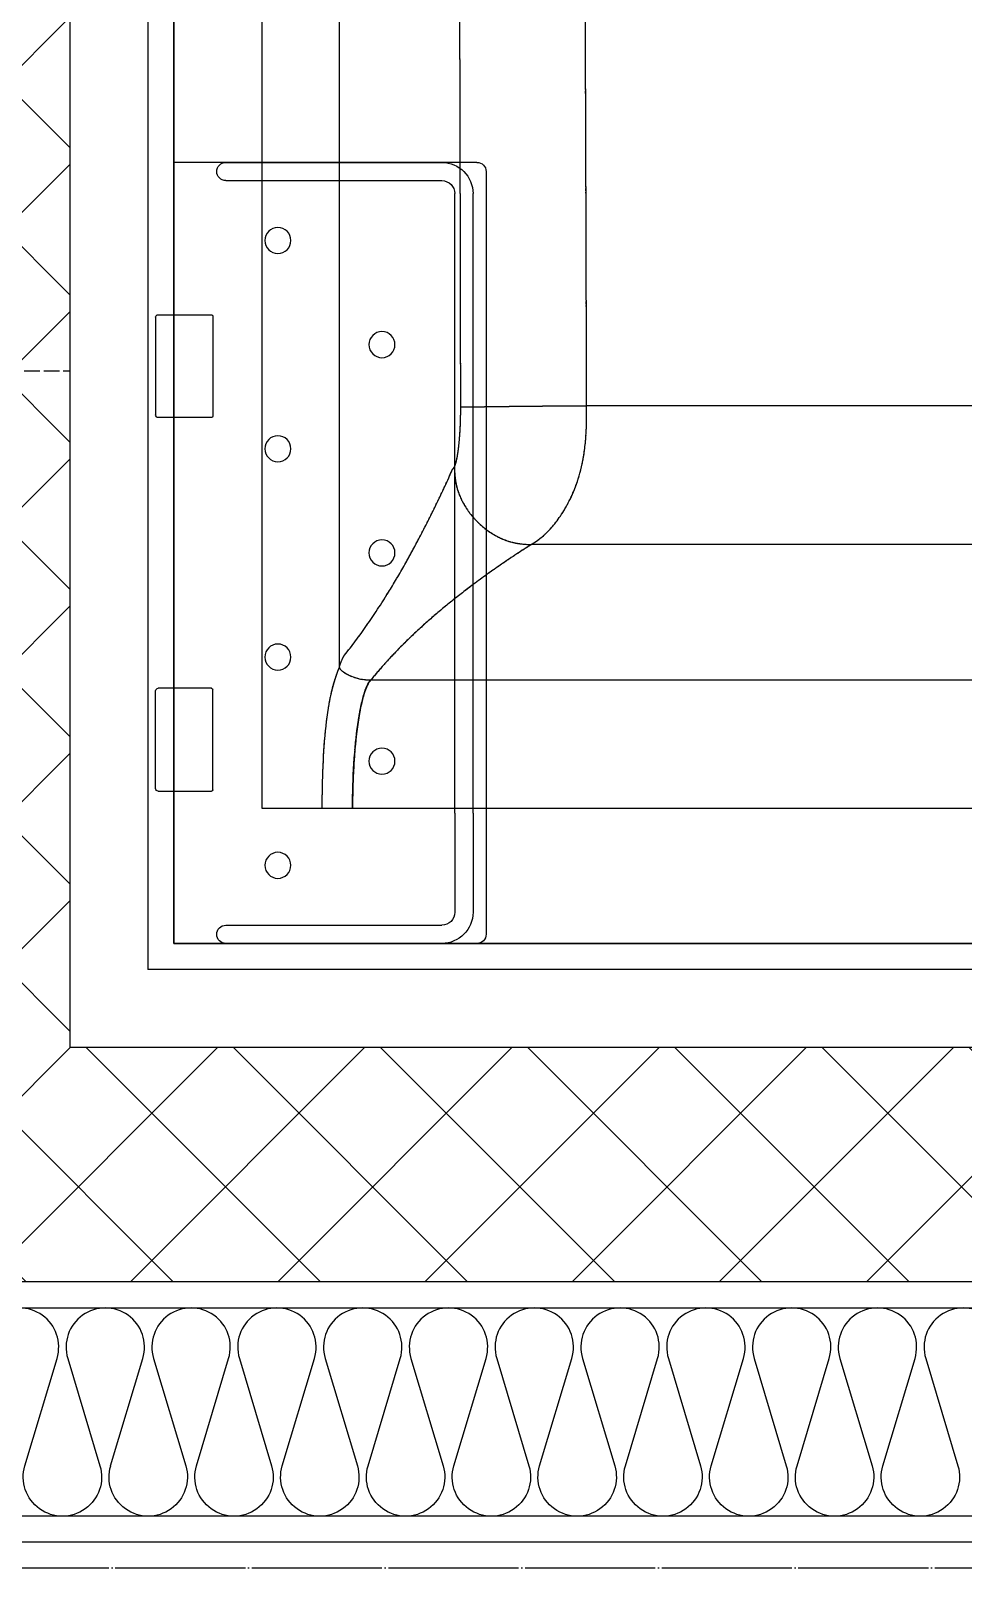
# Model space of a CAD drawing. Header units: millimetres. Extents: x 18456 to 179493, y -203649 to 469211.
# Drawn here: x 137640 to 137998, y -172894 to -172304 of the extents above; entities that cross this region are included whole.
import ezdxf

# ---------------------------------------------------------------- set-up
doc = ezdxf.new("R2010")
doc.units = ezdxf.units.MM
for name, pattern in [('X-평면도(기본형)$0$CEN', [52.5, 50, -1, 0.5, -1]), ('X-평면도(기본형)$0$HID2', [7.5, 6, -1.5]), ('X-평면도(기본형)$0$HIDDENX2', [0.75, 0.5, -0.25])]:
    doc.linetypes.add(name, pattern=pattern)
for name, color, linetype, true_color in [('X-평면도(기본형)$0$40HAT', 9, 'Continuous', 0x808080), ('X-평면도(기본형)$0$CEN', 1, 'X-평면도(기본형)$0$CEN', 0xff0000), ('X-평면도(기본형)$0$FIN', 9, 'Continuous', 0x808080), ('X-평면도(기본형)$0$FUR', 6, 'Continuous', 0xff00ff), ('X-평면도(기본형)$0$INS', 9, 'Continuous', 0x808080), ('X-평면도(기본형)$0$INSUL', 9, 'Continuous', 0x808080), ('X-평면도(기본형)$0$MC', 7, 'Continuous', 0x7f7fff), ('X-평면도(기본형)$0$UIS', 7, 'X-평면도(기본형)$0$HID2', 0x000000), ('X-평면도(기본형)$0$W1', 2, 'Continuous', 0xffff00), ('X-평면도(기본형)$0$W2', 3, 'Continuous', 0x00ff00)]:
    doc.layers.add(name, color=color, linetype=linetype, true_color=true_color)

# ---------------------------------------------------------------- blocks, each defined once
blk = doc.blocks.new('X-평면도(기본형)$0$코너  선반')
at = {"layer": 'X-평면도(기본형)$0$FUR'}
for p, q in [((506927.8, 180420.77), (506927.8, 180400.27)), ((506928.8, 180421.77), (506966.3, 180421.77)), ((506928.8, 180421.77), (506966.3, 180421.77)), ((506967.3, 180400.27), (506967.3, 180420.77)), ((507071.3, 180400.27), (507071.3, 180420.77)), ((507109.8, 180421.77), (507072.3, 180421.77)), ((507109.8, 180421.77), (507072.3, 180421.77)), ((507110.8, 180420.77), (507110.8, 180400.27)), ((506869.3, 180298.27), (506869.3, 180414.77)), ((506869.3, 180414.77), (506927.8, 180414.77)), ((506967.3, 180414.77), (507071.3, 180414.77)), ((507110.8, 180414.77), (507169.3, 180414.77)), ((507169.3, 180298.27), (507169.3, 180414.77)), ((506928.3, 180399.77), (506966.8, 180399.77)), ((507110.3, 180399.77), (507071.8, 180399.77)), ((506872.8, 180294.77), (507165.8, 180294.77))]:
    blk.add_line(p, q, dxfattribs=at)
at = {"layer": 'X-평면도(기본형)$0$FUR', "color": 8, "true_color": 0x808080}
for p, q in [((506869.3, 180394.77), (506869.3, 180311.77)), ((506876.3, 180394.77), (506876.3, 180311.77)), ((507162.3, 180394.77), (507162.3, 180311.77)), ((507169.3, 180394.77), (507169.3, 180311.77)), ((507119.3, 180306.77), (506881.3, 180306.77)), ((507119.3, 180306.77), (507157.3, 180306.77)), ((507119.3, 180299.77), (506881.3, 180299.77)), ((507119.3, 180299.77), (507157.3, 180299.77))]:
    blk.add_line(p, q, dxfattribs=at)
for centre in [(506899.3, 180374.77), (506979.3, 180374.77), (507059.3, 180374.77), (507139.3, 180374.77), (506939.3, 180334.77), (507019.3, 180334.77), (507099.3, 180334.77)]:
    blk.add_circle(centre, 5, dxfattribs=at)
at = {"layer": 'X-평면도(기본형)$0$FUR'}
for centre, radius, start, end in [((506928.8, 180420.77), 1, 90, 180), ((506966.3, 180420.77), 1, 0, 90), ((507072.3, 180420.77), 1, 90, 180), ((507109.8, 180420.77), 1, 0, 90), ((506928.3, 180400.27), 0.5, 180, 270), ((506966.8, 180400.27), 0.5, 270, 0), ((507071.8, 180400.27), 0.5, 180, 270), ((507110.3, 180400.27), 0.5, 270, 0), ((506872.8, 180298.27), 3.5, 180, 270), ((507165.8, 180298.27), 3.5, 270, 0)]:
    blk.add_arc(centre, radius, start, end, dxfattribs=at)
at = {"layer": 'X-평면도(기본형)$0$FUR', "color": 8, "true_color": 0x808080}
for centre, radius, start, end in [((506872.8, 180394.77), 3.5, 0, 180), ((507165.8, 180394.77), 3.5, 0, 180), ((506881.3, 180311.77), 12, 180, 270), ((506881.3, 180311.77), 5, 180, 270), ((507157.3, 180311.77), 5, 270, 0), ((507157.3, 180311.77), 12, 270, 0)]:
    blk.add_arc(centre, radius, start, end, dxfattribs=at)
blk = doc.blocks.new('X-평면도(기본형)$0$SB1703 1500')
at = {"layer": 'X-평면도(기본형)$0$FUR', "color": 8, "linetype": 'X-평면도(기본형)$0$HIDDENX2', "ltscale": 2, "true_color": 0x808080}
for points, degree in [([(0, 800), (0, 299.01), (0, 165.65), (0, 0)], 3), ([(1500, 800), (750, 800), (0, 800)], 2), ([(51.85, 742.96), (51.85, 754.52), (51.85, 766.08)], 2), ([(51.85, 766.08), (78.99, 766.08), (106.13, 766.08)], 2), ([(106.13, 766.08), (692.17, 766.08), (1278.21, 766.08)], 2), ([(51.85, 736.98), (51.85, 739.97), (51.85, 742.96)], 2), ([(51.85, 733.75), (51.85, 735.37), (51.85, 736.98)], 2), ([(51.85, 731.31), (51.85, 732.53), (51.85, 733.75)], 2), ([(106.13, 736.37), (109.28, 735.43), (110.71, 734.41)], 2), ([(106.13, 736.37), (496.82, 736.37), (887.51, 736.37), (1278.21, 736.37)], 3), ([(110.73, 734.41), (136.91, 713.31), (182.14, 692.84)], 2), ([(51.85, 731.31), (51.86, 731.31), (51.87, 731.31), (51.88, 731.31)], 3), ([(51.85, 400), (51.85, 565.65), (51.85, 731.31)], 2), ([(101.1, 724.33), (101.1, 724.33), (101.1, 724.32)], 2), ([(101.13, 724.3), (101.12, 724.31), (101.1, 724.33)], 2), ([(101.1, 400), (101.1, 524.77), (101.1, 624.55), (101.1, 724.32)], 3), ([(101.13, 724.33), (101.13, 724.33), (101.13, 724.32), (101.13, 724.32), (101.13, 724.31), (101.13, 724.3)], 5), ([(182.97, 692.17), (174.9, 691.85), (166.82, 691.54), (154.05, 678.8), (153.6, 670.73), (153.19, 662.66)], 5), ([(182.14, 692.84), (182.52, 692.5), (182.97, 692.17)], 2), ([(206.07, 689.73), (405.57, 690.03), (604.95, 691.06)], 2), ([(153.19, 662.66), (152.79, 663.28), (152.39, 663.91)], 2), ([(153.19, 400), (153.19, 531.33), (153.19, 662.66)], 2), ([(202.85, 641.36), (204.08, 641.35), (205.31, 641.35), (206.53, 641.36)], 3)]:
    blk.add_open_spline(points, degree=degree, dxfattribs=at)
at = {"layer": 'X-평면도(기본형)$0$FUR'}
for points, degree in [([(0, 800), (0, 299.01), (0, 165.65), (0, 0)], 3), ([(1500, 800), (750, 800), (0, 800)], 2), ([(51.85, 742.96), (51.85, 754.52), (51.85, 766.08)], 2), ([(51.85, 766.08), (78.99, 766.08), (106.13, 766.08)], 2), ([(106.13, 766.08), (692.17, 766.08), (1278.21, 766.08)], 2), ([(51.85, 736.98), (51.85, 739.97), (51.85, 742.96)], 2), ([(51.85, 733.75), (51.85, 735.37), (51.85, 736.98)], 2), ([(51.85, 731.31), (51.85, 732.53), (51.85, 733.75)], 2), ([(51.85, 731.31), (51.86, 731.31), (51.87, 731.31), (51.88, 731.31)], 3), ([(51.85, 400), (51.85, 565.65), (51.85, 731.31)], 2)]:
    blk.add_open_spline(points, degree=degree, dxfattribs=at)
at = {"layer": 'X-평면도(기본형)$0$FUR', "color": 8, "linetype": 'X-평면도(기본형)$0$HIDDENX2', "ltscale": 2, "true_color": 0x808080}
for points, degree, knots in [([(51.85, 742.96), (57.25, 742.96), (62.76, 742.85), (73.42, 742.4), (78.61, 742.04), (88.23, 740.98), (92.67, 740.26), (100.4, 738.48), (103.69, 737.41), (106.13, 736.37)], 3, [0, 0, 0, 0, 0.25, 0.25, 0.5, 0.5, 0.75, 0.75, 1, 1, 1, 1]), ([(101.55, 728.63), (101.55, 728.65), (101.8, 729.71), (102.29, 731.16), (102.78, 732.3), (102.93, 732.62)], 3, [0, 0, 0, 0, 0.011391, 0.689509, 1, 1, 1, 1]), ([(102.93, 732.62), (102.97, 732.7), (103.1, 732.97), (103.23, 733.23), (103.32, 733.4), (103.32, 733.4), (103.32, 733.4)], 3, [0, 0, 0, 0, 0.310158, 0.998928, 0.998928, 1, 1, 1, 1]), ([(103.32, 733.4), (103.69, 734.1), (104.09, 734.71), (104.81, 735.57), (105.13, 735.85), (105.5, 736.08), (105.54, 736.1), (105.58, 736.12)], 3, [0, 0, 0, 0, 0.533917, 0.533917, 0.952777, 0.952777, 1, 1, 1, 1]), ([(105.58, 736.12), (105.58, 736.12), (105.58, 736.12), (105.77, 736.22), (105.94, 736.3), (106.13, 736.37)], 3, [0, 0, 0, 0, 0.001044, 0.001044, 1, 1, 1, 1]), ([(101.1, 724.32), (100.98, 724.43), (100.73, 724.66), (100.09, 725.11), (99.08, 725.67), (97.49, 726.34), (95.54, 727), (93.21, 727.63), (90.52, 728.24), (87.5, 728.8), (84.16, 729.33), (80.55, 729.79), (76.72, 730.2), (72.71, 730.55), (68.59, 730.83), (64.39, 731.05), (60.18, 731.2), (56.69, 731.27), (53.92, 731.3), (52.56, 731.31), (51.88, 731.31)], 3, [0, 0, 0, 0, 0.029082, 0.058561, 0.118627, 0.180057, 0.242671, 0.306265, 0.37061, 0.435462, 0.500564, 0.565653, 0.630465, 0.694736, 0.758216, 0.820675, 0.881907, 0.941729, 0.970942, 1, 1, 1, 1]), ([(51.88, 731.31), (57.71, 731.31), (63.59, 731.13), (74.56, 730.44), (79.69, 729.93), (88.61, 728.66), (92.38, 727.9), (98.15, 726.21), (100.14, 725.29), (101.13, 724.33)], 3, [0, 0, 0, 0, 0.249692, 0.249692, 0.499795, 0.499795, 0.749897, 0.749897, 1, 1, 1, 1]), ([(101.13, 724.33), (101.13, 724.34), (101.13, 724.35), (101.13, 724.39), (101.13, 724.41), (101.13, 724.47), (101.13, 724.51), (101.13, 724.63), (101.13, 724.72), (101.13, 724.97), (101.13, 725.13), (101.15, 725.66), (101.16, 726), (101.26, 727.18), (101.39, 727.94), (101.55, 728.62), (101.55, 728.63)], 3, [0, 0, 0, 0, 0.006638, 0.006638, 0.019945, 0.019945, 0.046637, 0.046637, 0.100299, 0.100299, 0.209181, 0.209181, 0.438835, 0.438835, 0.993608, 1, 1, 1, 1]), ([(152.39, 663.91), (139.77, 683.6), (126.92, 698.74), (114.08, 713.87), (101.13, 724.3)], 2, [0, 0, 0, 0.5, 0.5, 1, 1, 1]), ([(182.97, 692.17), (184.03, 691.64), (186.24, 691.19), (188.45, 690.74), (191.58, 690.41), (194.71, 690.08), (198.42, 689.9), (202.14, 689.73), (206.07, 689.73)], 2, [0, 0, 0, 0.25, 0.25, 0.5, 0.5, 0.75, 0.75, 1, 1, 1]), ([(206.07, 689.73), (206.07, 689.52), (206.07, 689.3), (206.07, 689.06), (206.08, 688.77), (206.08, 688.05), (206.09, 687.61), (206.09, 687.09), (206.1, 686.47), (206.12, 685.02), (206.13, 684.18), (206.15, 683.23), (206.16, 682.18), (206.19, 679.85), (206.21, 678.58), (206.23, 677.22), (206.25, 675.77), (206.29, 672.73), (206.31, 671.14), (206.33, 669.49), (206.34, 667.8), (206.38, 664.38), (206.4, 662.66), (206.41, 660.92), (206.43, 659.17), (206.46, 655.74), (206.47, 654.05), (206.48, 652.38), (206.49, 650.72), (206.5, 647.51), (206.51, 645.96), (206.52, 644.42), (206.52, 642.89), (206.53, 641.36)], 5, [0, 0, 0, 0, 0, 0, 0.118249, 0.118249, 0.118249, 0.118249, 0.242104, 0.242104, 0.242104, 0.242104, 0.370001, 0.370001, 0.370001, 0.370001, 0.500018, 0.500018, 0.500018, 0.500018, 0.630036, 0.630036, 0.630036, 0.630036, 0.757934, 0.757934, 0.757934, 0.757934, 0.88179, 0.88179, 0.88179, 0.88179, 1, 1, 1, 1, 1, 1]), ([(153.19, 662.66), (153.52, 662.14), (153.88, 661.57), (154.65, 660.43), (155.07, 659.86), (156.43, 658.11), (157.47, 656.97), (159.93, 654.63), (161.32, 653.46), (164.54, 651.12), (166.37, 649.95), (170.47, 647.72), (172.77, 646.63), (178.01, 644.65), (180.97, 643.75), (185.91, 642.7), (187.64, 642.4), (191.28, 641.91), (193.14, 641.73), (197.59, 641.43), (200.23, 641.37), (202.85, 641.36)], 3, [0, 0, 0, 0, 0.065094, 0.065094, 0.130187, 0.130187, 0.260375, 0.260375, 0.390562, 0.390562, 0.520749, 0.520749, 0.650937, 0.650937, 0.781124, 0.781124, 0.846218, 0.846218, 0.911311, 0.911311, 1, 1, 1, 1]), ([(206.53, 641.36), (273.18, 641.52), (339.8, 641.74), (439.77, 642.17), (472.96, 642.33), (523.02, 642.59), (539.64, 642.68), (572.91, 642.86), (589.66, 642.96), (606.23, 643.07)], 3, [0, 0, 0, 0, 0.5, 0.5, 0.75, 0.75, 0.875, 0.875, 1, 1, 1, 1]), ([(206.53, 418.4), (206.53, 489.73), (206.53, 536.18), (206.53, 602.15), (206.53, 621.73), (206.53, 641.36)], 3, [0, 0, 0, 0, 0.702633, 0.702633, 1, 1, 1, 1])]:
    blk.add_open_spline(points, degree=degree, knots=knots, dxfattribs=at)
at = {"layer": 'X-평면도(기본형)$0$FUR', "color": 8, "true_color": 0x808080}
for points, degree, knots in [([(51.85, 742.96), (57.25, 742.96), (62.76, 742.85), (73.42, 742.4), (78.61, 742.04), (88.23, 740.98), (92.67, 740.26), (100.4, 738.48), (103.69, 737.41), (106.13, 736.37)], 3, [0, 0, 0, 0, 0.25, 0.25, 0.5, 0.5, 0.75, 0.75, 1, 1, 1, 1]), ([(101.55, 728.63), (101.55, 728.65), (101.8, 729.71), (102.29, 731.16), (102.78, 732.3), (102.93, 732.62)], 3, [0, 0, 0, 0, 0.011391, 0.689509, 1, 1, 1, 1]), ([(102.93, 732.62), (102.97, 732.7), (103.1, 732.97), (103.23, 733.23), (103.32, 733.4), (103.32, 733.4), (103.32, 733.4)], 3, [0, 0, 0, 0, 0.310158, 0.998928, 0.998928, 1, 1, 1, 1]), ([(103.32, 733.4), (103.69, 734.1), (104.09, 734.71), (104.81, 735.57), (105.13, 735.85), (105.5, 736.08), (105.54, 736.1), (105.58, 736.12)], 3, [0, 0, 0, 0, 0.533917, 0.533917, 0.952777, 0.952777, 1, 1, 1, 1]), ([(105.58, 736.12), (105.58, 736.12), (105.58, 736.12), (105.77, 736.22), (105.94, 736.3), (106.13, 736.37)], 3, [0, 0, 0, 0, 0.001044, 0.001044, 1, 1, 1, 1]), ([(101.1, 724.32), (100.98, 724.43), (100.73, 724.66), (100.09, 725.11), (99.08, 725.67), (97.49, 726.34), (95.54, 727), (93.21, 727.63), (90.52, 728.24), (87.5, 728.8), (84.16, 729.33), (80.55, 729.79), (76.72, 730.2), (72.71, 730.55), (68.59, 730.83), (64.39, 731.05), (60.18, 731.2), (56.69, 731.27), (53.92, 731.3), (52.56, 731.31), (51.88, 731.31)], 3, [0, 0, 0, 0, 0.029082, 0.058561, 0.118627, 0.180057, 0.242671, 0.306265, 0.37061, 0.435462, 0.500564, 0.565653, 0.630465, 0.694736, 0.758216, 0.820675, 0.881907, 0.941729, 0.970942, 1, 1, 1, 1]), ([(51.88, 731.31), (57.71, 731.31), (63.59, 731.13), (74.56, 730.44), (79.69, 729.93), (88.61, 728.66), (92.38, 727.9), (98.15, 726.21), (100.14, 725.29), (101.13, 724.33)], 3, [0, 0, 0, 0, 0.249692, 0.249692, 0.499795, 0.499795, 0.749897, 0.749897, 1, 1, 1, 1]), ([(101.13, 724.33), (101.13, 724.34), (101.13, 724.35), (101.13, 724.39), (101.13, 724.41), (101.13, 724.47), (101.13, 724.51), (101.13, 724.63), (101.13, 724.72), (101.13, 724.97), (101.13, 725.13), (101.15, 725.66), (101.16, 726), (101.26, 727.18), (101.39, 727.94), (101.55, 728.62), (101.55, 728.63)], 3, [0, 0, 0, 0, 0.006638, 0.006638, 0.019945, 0.019945, 0.046637, 0.046637, 0.100299, 0.100299, 0.209181, 0.209181, 0.438835, 0.438835, 0.993608, 1, 1, 1, 1]), ([(152.39, 663.91), (139.77, 683.6), (126.92, 698.74), (114.08, 713.87), (101.13, 724.3)], 2, [0, 0, 0, 0.5, 0.5, 1, 1, 1]), ([(182.97, 692.17), (184.03, 691.64), (186.24, 691.19), (188.45, 690.74), (191.58, 690.41), (194.71, 690.08), (198.42, 689.9), (202.14, 689.73), (206.07, 689.73)], 2, [0, 0, 0, 0.25, 0.25, 0.5, 0.5, 0.75, 0.75, 1, 1, 1]), ([(206.07, 689.73), (206.07, 689.52), (206.07, 689.3), (206.07, 689.06), (206.08, 688.77), (206.08, 688.05), (206.09, 687.61), (206.09, 687.09), (206.1, 686.47), (206.12, 685.02), (206.13, 684.18), (206.15, 683.23), (206.16, 682.18), (206.19, 679.85), (206.21, 678.58), (206.23, 677.22), (206.25, 675.77), (206.29, 672.73), (206.31, 671.14), (206.33, 669.49), (206.34, 667.8), (206.38, 664.38), (206.4, 662.66), (206.41, 660.92), (206.43, 659.17), (206.46, 655.74), (206.47, 654.05), (206.48, 652.38), (206.49, 650.72), (206.5, 647.51), (206.51, 645.96), (206.52, 644.42), (206.52, 642.89), (206.53, 641.36)], 5, [0, 0, 0, 0, 0, 0, 0.118249, 0.118249, 0.118249, 0.118249, 0.242104, 0.242104, 0.242104, 0.242104, 0.370001, 0.370001, 0.370001, 0.370001, 0.500018, 0.500018, 0.500018, 0.500018, 0.630036, 0.630036, 0.630036, 0.630036, 0.757934, 0.757934, 0.757934, 0.757934, 0.88179, 0.88179, 0.88179, 0.88179, 1, 1, 1, 1, 1, 1]), ([(153.19, 662.66), (153.52, 662.14), (153.88, 661.57), (154.65, 660.43), (155.07, 659.86), (156.43, 658.11), (157.47, 656.97), (159.93, 654.63), (161.32, 653.46), (164.54, 651.12), (166.37, 649.95), (170.47, 647.72), (172.77, 646.63), (178.01, 644.65), (180.97, 643.75), (185.91, 642.7), (187.64, 642.4), (191.28, 641.91), (193.14, 641.73), (197.59, 641.43), (200.23, 641.37), (202.85, 641.36)], 3, [0, 0, 0, 0, 0.065094, 0.065094, 0.130187, 0.130187, 0.260375, 0.260375, 0.390562, 0.390562, 0.520749, 0.520749, 0.650937, 0.650937, 0.781124, 0.781124, 0.846218, 0.846218, 0.911311, 0.911311, 1, 1, 1, 1]), ([(206.53, 641.36), (273.18, 641.52), (339.8, 641.74), (439.77, 642.17), (472.96, 642.33), (523.02, 642.59), (539.64, 642.68), (572.91, 642.86), (589.66, 642.96), (606.23, 643.07)], 3, [0, 0, 0, 0, 0.5, 0.5, 0.75, 0.75, 0.875, 0.875, 1, 1, 1, 1]), ([(206.53, 418.4), (206.53, 489.73), (206.53, 536.18), (206.53, 602.15), (206.53, 621.73), (206.53, 641.36)], 3, [0, 0, 0, 0, 0.702633, 0.702633, 1, 1, 1, 1])]:
    blk.add_open_spline(points, degree=degree, knots=knots, dxfattribs=at)
for points, degree in [([(106.13, 736.37), (109.28, 735.43), (110.71, 734.41)], 2), ([(106.13, 736.37), (496.82, 736.37), (887.51, 736.37), (1278.21, 736.37)], 3), ([(110.73, 734.41), (136.91, 713.31), (182.14, 692.84)], 2), ([(101.1, 724.33), (101.1, 724.33), (101.1, 724.32)], 2), ([(101.13, 724.3), (101.12, 724.31), (101.1, 724.33)], 2), ([(101.1, 400), (101.1, 524.77), (101.1, 624.55), (101.1, 724.32)], 3), ([(101.13, 724.33), (101.13, 724.33), (101.13, 724.32), (101.13, 724.32), (101.13, 724.31), (101.13, 724.3)], 5), ([(182.97, 692.17), (174.9, 691.85), (166.82, 691.54), (154.05, 678.8), (153.6, 670.73), (153.19, 662.66)], 5), ([(182.14, 692.84), (182.52, 692.5), (182.97, 692.17)], 2), ([(206.07, 689.73), (405.57, 690.03), (604.95, 691.06)], 2), ([(153.19, 662.66), (152.79, 663.28), (152.39, 663.91)], 2), ([(153.19, 400), (153.19, 531.33), (153.19, 662.66)], 2), ([(202.85, 641.36), (204.08, 641.35), (205.31, 641.35), (206.53, 641.36)], 3)]:
    blk.add_open_spline(points, degree=degree, dxfattribs=at)
blk = doc.blocks.new('X-평면도(기본형)$0$ba15002200')
at = {"layer": 'X-평면도(기본형)$0$MC'}
blk.add_lwpolyline([(0, 2200), (1500, 2200), (1500, 0), (0, 0)], close=True, dxfattribs=at)
at = {"layer": 'X-평면도(기본형)$0$FUR'}
blk.add_blockref('X-평면도(기본형)$0$SB1703 1500', (0, 1400), dxfattribs=at)
at = {"layer": 'X-평면도(기본형)$0$FUR', "xscale": -1}
blk.add_blockref('X-평면도(기본형)$0$코너  선반', (507169.3, -178214.77), dxfattribs=at)
blk = doc.blocks.new('U154 (X-평면도(기본형)$0$ins-l)')
at = {"layer": 'X-평면도(기본형)$0$INSUL', "color": 8, "true_color": 0x808080}
for p, q in [((2551.26, 24.24), (2535.8, 75.76)), ((2571.87, 75.76), (2556.41, 24.24)), ((2592.48, 24.24), (2577.02, 75.76)), ((2613.09, 75.76), (2597.63, 24.24)), ((2633.7, 24.24), (2618.24, 75.76)), ((2654.31, 75.76), (2638.85, 24.24)), ((2674.92, 24.24), (2659.46, 75.76)), ((2695.53, 75.76), (2680.07, 24.24)), ((2716.14, 24.24), (2700.68, 75.76)), ((2736.75, 75.76), (2721.29, 24.24)), ((2757.36, 24.24), (2741.9, 75.76)), ((2777.97, 75.76), (2762.51, 24.24)), ((2798.58, 24.24), (2783.12, 75.76)), ((2819.19, 75.76), (2803.73, 24.24)), ((2839.8, 24.24), (2824.34, 75.76)), ((2860.41, 75.76), (2844.95, 24.24)), ((2881.02, 24.24), (2865.56, 75.76)), ((2901.63, 75.76), (2886.17, 24.24)), ((2922.24, 24.24), (2906.78, 75.76)), ((2942.85, 75.76), (2927.39, 24.24)), ((2963.46, 24.24), (2948, 75.76)), ((2984.07, 75.76), (2968.61, 24.24))]:
    blk.add_line(p, q, dxfattribs=at)
at = {"layer": 'X-평면도(기본형)$0$INSUL', "color": 8, "true_color": 0x808080, "extrusion": (0, 0, -1)}
for centre in [(-2553.84, 81.17), (-2595.06, 81.17), (-2636.28, 81.17), (-2677.5, 81.17), (-2718.72, 81.17), (-2759.94, 81.17), (-2801.15, 81.17), (-2842.37, 81.17), (-2883.59, 81.17), (-2924.81, 81.17), (-2966.03, 81.17)]:
    blk.add_arc(centre, 18.83, 343.30076, 196.69924, dxfattribs=at)
at = {"layer": 'X-평면도(기본형)$0$INSUL', "color": 8, "true_color": 0x808080}
for centre in [(2533.23, 18.83), (2574.45, 18.83), (2615.67, 18.83), (2656.89, 18.83), (2698.11, 18.83), (2739.33, 18.83), (2780.54, 18.83), (2821.76, 18.83), (2862.98, 18.83), (2904.2, 18.83), (2945.42, 18.83), (2986.64, 18.83)]:
    blk.add_arc(centre, 18.83, 163.30076, 16.69924, dxfattribs=at)

msp = doc.modelspace()

# ---------------------------------------------------------------- hatches: boundary and pattern name
at = {"layer": 'X-평면도(기본형)$0$40HAT'}
h = msp.add_hatch(dxfattribs=at)
h.set_pattern_fill('H3', color=256, scale=40, angle=90, style=0, pattern_type=2)
h.set_pattern_definition([(45, (-645137.68, -329668.82), (-28.2842712, 28.2842712), []), (135, (-645137.68, -329668.82), (-28.2842712, -28.2842712), [])])
h.paths.add_polyline_path([(140024.57, -172759.15), (140044.57, -172759.15), (140044.57, -171004.15), (139934.57, -171004.15), (139934.57, -172694.15), (137654.57, -172694.15), (137654.57, -171114.15), (139134.57, -171114.15), (139134.57, -171004.15), (137144.57, -171004.15), (137144.57, -171114.15), (137564.57, -171114.15), (137564.57, -172784.15), (140024.57, -172784.15)], flags=0)

# ---------------------------------------------------------------- linework, layer by layer
at = {"layer": 'X-평면도(기본형)$0$CEN'}
msp.add_line((145334.57, -172894.15), (136344.57, -172894.15), dxfattribs=at)
at = {"layer": 'X-평면도(기본형)$0$FIN'}
for p in [(137684.57, -171144.15), (139904.57, -172664.15)]:
    msp.add_line(p, (137684.57, -172664.15), dxfattribs=at)
at = {"layer": 'X-평면도(기본형)$0$INS'}
for p, q in [((137134.57, -172794.15), (140024.57, -172794.15)), ((142599.57, -172874.15), (137054.57, -172874.15))]:
    msp.add_line(p, q, dxfattribs=at)
at = {"layer": 'X-평면도(기본형)$0$UIS'}
msp.add_lwpolyline([(137494.57, -168484.15), (137494.57, -172434.15), (137654.57, -172434.15)], dxfattribs=at)
at = {"layer": 'X-평면도(기본형)$0$W1'}
msp.add_line((143809.57, -172884.15), (137044.57, -172884.15), dxfattribs=at)
at = {"layer": 'X-평면도(기본형)$0$W2'}
for p, q in [((137654.57, -171114.15), (137654.57, -172694.15)), ((139934.57, -172694.15), (137654.57, -172694.15)), ((140024.57, -172784.15), (137564.57, -172784.15))]:
    msp.add_line(p, q, dxfattribs=at)

# ---------------------------------------------------------------- block references
at = {"rotation": 89.99999999999997}
msp.add_blockref('X-평면도(기본형)$0$ba15002200', (139894.57, -172654.15), dxfattribs=at)
at = {"layer": 'X-평면도(기본형)$0$INSUL', "xscale": 0.7999999999999996, "yscale": 0.7999999999999996, "zscale": 0.7999999999999996, "rotation": 180}
msp.add_blockref('U154 (X-평면도(기본형)$0$ins-l)', (140024.57, -172794.15), dxfattribs=at)

doc.saveas('drawing.dxf')
